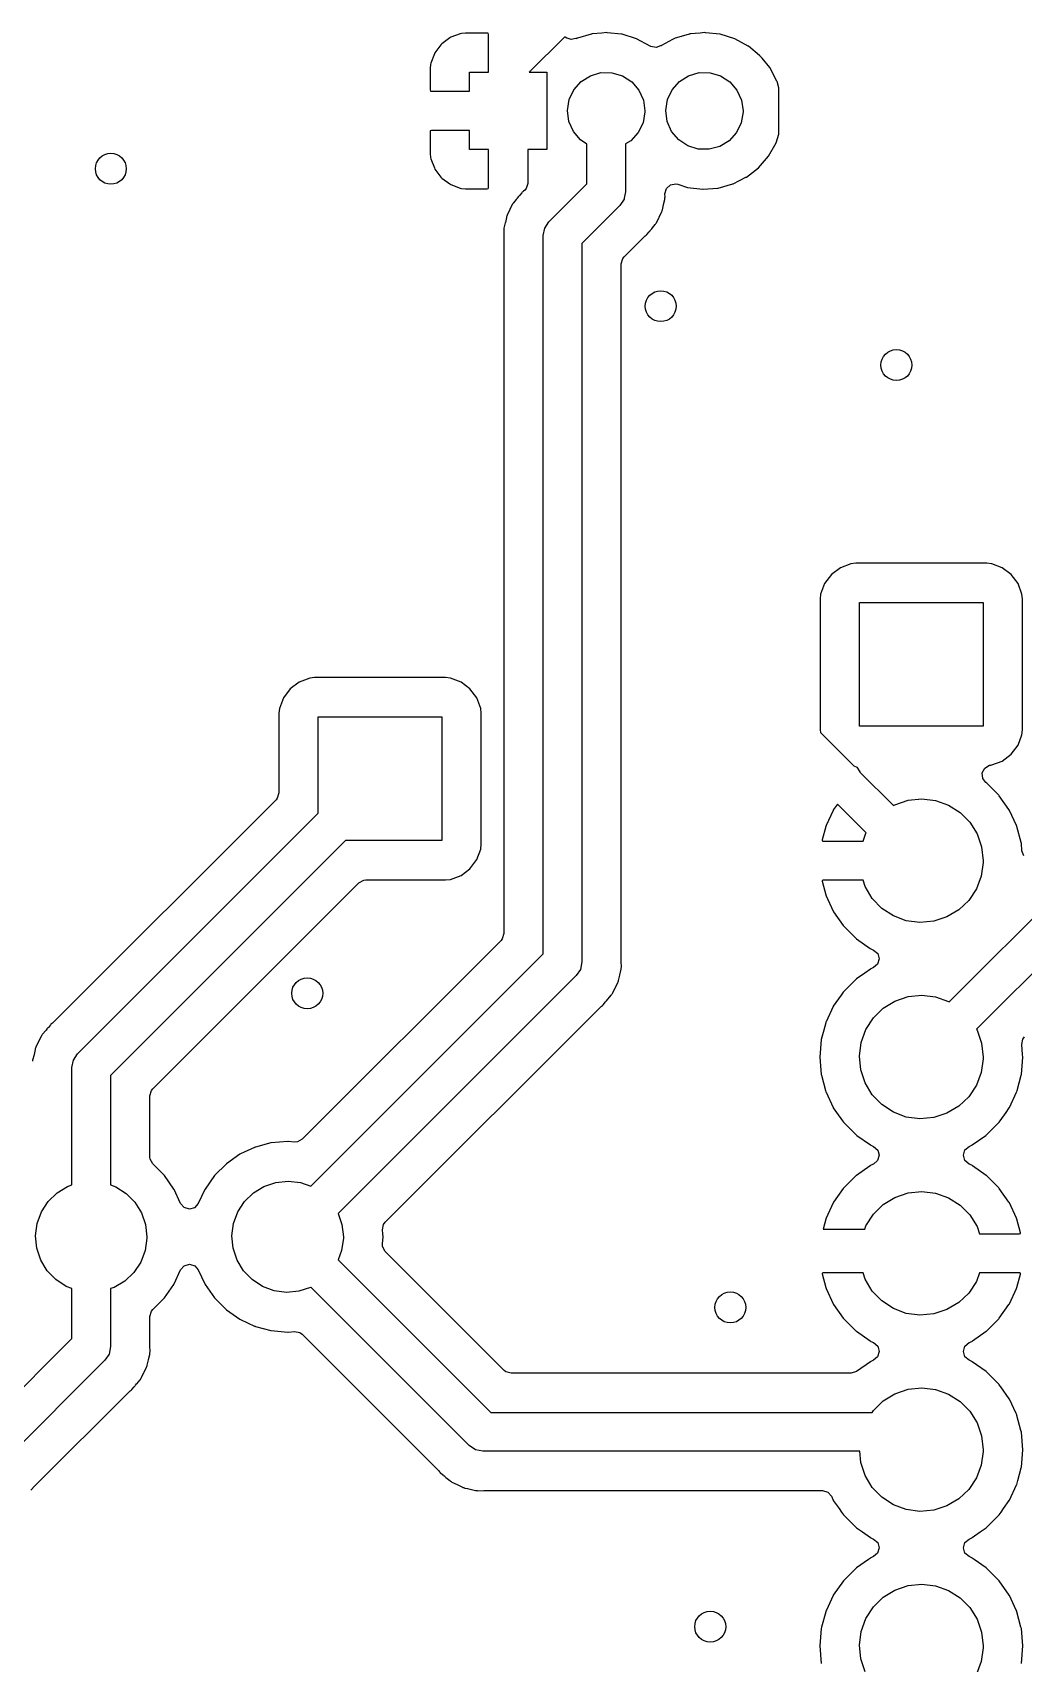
# Model space of a CAD drawing. Extents: x 10 to 287, y -200 to -10.
# Drawn here: x 146.82 to 159.63, y -96.05 to -74.95 of the extents above; entities that cross this region are included whole.
import ezdxf

# ---------------------------------------------------------------- set-up
doc = ezdxf.new("R2010")
doc.units = 0
doc.layers.add('BLACK', color=7, linetype='CONTINUOUS')

msp = doc.modelspace()

# ---------------------------------------------------------------- linework, layer by layer
at = {"layer": 'BLACK', "linetype": 'CONTINUOUS'}
for p, q in [((152.097, -75.1043), (152.02, -75.2064)), ((152.109, -75.0917), (152.097, -75.1043)), ((152.211, -75.0152), (152.109, -75.0917)), ((152.227, -75.0067), (152.211, -75.0152)), ((152.347, -74.9615), (152.227, -75.0067)), ((152.363, -74.9579), (152.347, -74.9615)), ((152.414, -74.9524), (152.363, -74.9579)), ((152.42, -74.952), (152.414, -74.9524)), ((152.697, -74.952), (152.42, -74.952)), ((152.705, -74.9537), (152.697, -74.952)), ((152.707, -74.9549), (152.705, -74.9537)), ((152.711, -74.9701), (152.707, -74.9549)), ((152.711, -75.46), (152.711, -74.9701)), ((153.696, -75.0039), (153.24, -75.46)), ((153.703, -75.0067), (153.696, -75.0039)), ((153.727, -75.0195), (153.703, -75.0067)), ((153.728, -75.0175), (153.727, -75.0195)), ((153.78, -75.0374), (153.728, -75.0175)), ((153.844, -75.0247), (153.78, -75.0374)), ((153.849, -75.0237), (153.844, -75.0256)), ((153.844, -75.0256), (153.844, -75.0247)), ((153.85, -75.0233), (153.849, -75.0236)), ((153.849, -75.0236), (153.849, -75.0237)), ((153.855, -75.0204), (153.85, -75.0233)), ((153.865, -75.0176), (153.855, -75.0204)), ((154.039, -74.9663), (153.865, -75.0176)), ((154.045, -74.9646), (154.039, -74.9663)), ((154.039, -74.9663), (154.039, -74.9663)), ((154.051, -74.964), (154.045, -74.9646)), ((154.179, -74.9524), (154.051, -74.964)), ((154.051, -74.964), (154.051, -74.964)), ((154.242, -74.9466), (154.179, -74.9524)), ((154.248, -74.9473), (154.242, -74.9466)), ((154.433, -74.9667), (154.248, -74.9473)), ((154.248, -74.9473), (154.248, -74.9473)), ((154.439, -74.9673), (154.433, -74.9667)), ((154.433, -74.9667), (154.433, -74.9667)), ((154.628, -75.0258), (154.439, -74.9673)), ((154.802, -75.1199), (154.628, -75.0258)), ((155.093, -75.0374), (154.95, -75.112)), ((155.12, -75.0233), (155.093, -75.0374)), ((155.125, -75.0204), (155.12, -75.0233)), ((155.12, -75.0233), (155.12, -75.0233)), ((155.204, -74.9972), (155.125, -75.0204)), ((155.309, -74.9663), (155.204, -74.9972)), ((155.315, -74.9646), (155.309, -74.9663)), ((155.309, -74.9663), (155.309, -74.9663)), ((155.321, -74.964), (155.315, -74.9646)), ((155.449, -74.9524), (155.321, -74.964)), ((155.321, -74.964), (155.321, -74.964)), ((155.512, -74.9466), (155.449, -74.9524)), ((155.518, -74.9473), (155.512, -74.9466)), ((155.703, -74.9667), (155.518, -74.9473)), ((155.518, -74.9473), (155.518, -74.9473)), ((155.709, -74.9673), (155.703, -74.9667)), ((155.703, -74.9667), (155.703, -74.9667)), ((155.898, -75.0258), (155.709, -74.9673)), ((156.072, -75.1199), (155.898, -75.0258)), ((152.012, -75.2219), (151.967, -75.3424)), ((152.02, -75.2064), (152.012, -75.2219)), ((154.804, -75.1217), (154.802, -75.1199)), ((154.814, -75.1273), (154.804, -75.1217)), ((154.883, -75.14), (154.814, -75.1273)), ((154.939, -75.1172), (154.883, -75.14)), ((154.94, -75.1193), (154.939, -75.1172)), ((154.945, -75.1159), (154.94, -75.1193)), ((154.95, -75.112), (154.945, -75.1159)), ((156.076, -75.1238), (156.072, -75.1199)), ((156.219, -75.242), (156.076, -75.1238)), ((156.076, -75.1238), (156.076, -75.1238)), ((156.224, -75.2459), (156.219, -75.242)), ((156.228, -75.2507), (156.224, -75.2459)), ((156.25, -75.2779), (156.228, -75.2507)), ((156.228, -75.2507), (156.228, -75.2507)), ((156.349, -75.3992), (156.25, -75.2779)), ((151.963, -75.3576), (151.957, -75.4085)), ((151.957, -75.4085), (151.957, -75.4153)), ((151.957, -75.4153), (151.957, -75.6879)), ((151.967, -75.3424), (151.963, -75.3576)), ((152.465, -75.706), (152.465, -75.46)), ((152.465, -75.46), (152.711, -75.46)), ((153.24, -75.46), (153.465, -75.46)), ((153.465, -75.46), (153.465, -76.46)), ((153.911, -75.5792), (154.031, -75.5036)), ((154.031, -75.5036), (154.167, -75.4646)), ((154.167, -75.4646), (154.309, -75.4655)), ((154.309, -75.4655), (154.445, -75.5061)), ((154.445, -75.5061), (154.564, -75.5832)), ((155.181, -75.5792), (155.301, -75.5036)), ((155.301, -75.5036), (155.437, -75.4646)), ((155.437, -75.4646), (155.579, -75.4655)), ((155.579, -75.4655), (155.715, -75.5061)), ((155.715, -75.5061), (155.834, -75.5832)), ((156.442, -75.5738), (156.349, -75.3992)), ((151.957, -75.6879), (151.961, -75.7031)), ((151.961, -75.7031), (151.963, -75.7043)), ((151.963, -75.7043), (151.971, -75.706)), ((151.971, -75.706), (152.465, -75.706)), ((153.757, -75.8138), (153.817, -75.6855)), ((153.817, -75.6855), (153.911, -75.5792)), ((154.564, -75.5832), (154.656, -75.6906)), ((154.656, -75.6906), (154.715, -75.8197)), ((155.027, -75.8138), (155.087, -75.6855)), ((155.087, -75.6855), (155.181, -75.5792)), ((155.834, -75.5832), (155.926, -75.6906)), ((155.926, -75.6906), (155.985, -75.8197)), ((156.444, -75.5797), (156.442, -75.5738)), ((156.468, -75.6602), (156.444, -75.5797)), ((156.468, -76.2603), (156.468, -75.6602)), ((153.735, -75.9539), (153.757, -75.8138)), ((153.753, -76.0945), (153.735, -75.9539)), ((154.715, -75.8197), (154.735, -75.96)), ((155.005, -75.9539), (155.027, -75.8138)), ((155.023, -76.0945), (155.005, -75.9539)), ((155.985, -75.8197), (156.005, -75.96)), ((153.811, -76.2242), (153.753, -76.0945)), ((154.711, -76.112), (154.65, -76.2396)), ((154.735, -75.9722), (154.711, -76.112)), ((154.735, -75.96), (154.735, -75.9722)), ((155.081, -76.2242), (155.023, -76.0945)), ((155.981, -76.112), (155.92, -76.2396)), ((156.005, -75.9722), (155.981, -76.112)), ((156.005, -75.96), (156.005, -75.9722)), ((151.959, -76.2199), (151.957, -76.2275)), ((151.957, -76.2275), (151.957, -76.5047)), ((151.96, -76.2185), (151.959, -76.2199)), ((151.975, -76.214), (151.96, -76.2185)), ((152.465, -76.214), (151.975, -76.214)), ((152.465, -76.46), (152.465, -76.214)), ((153.902, -76.3327), (153.811, -76.2242)), ((153.985, -76.3882), (153.902, -76.3327)), ((154.554, -76.3447), (154.485, -76.3873)), ((154.65, -76.2396), (154.554, -76.3447)), ((155.172, -76.3327), (155.081, -76.2242)), ((155.29, -76.4113), (155.172, -76.3327)), ((155.824, -76.3447), (155.704, -76.4189)), ((155.92, -76.2396), (155.824, -76.3447)), ((156.333, -76.5441), (156.431, -76.3722)), ((156.431, -76.3722), (156.468, -76.2603)), ((151.957, -76.5047), (151.957, -76.5115)), ((151.957, -76.5115), (151.963, -76.5624)), ((151.963, -76.5624), (151.967, -76.5776)), ((151.967, -76.5776), (152.012, -76.6981)), ((152.711, -76.46), (152.465, -76.46)), ((152.711, -76.9545), (152.711, -76.46)), ((153.465, -76.46), (153.219, -76.46)), ((153.219, -76.46), (153.219, -76.8969)), ((153.985, -76.9022), (153.985, -76.3882)), ((154.485, -76.3873), (154.485, -77.0057)), ((155.425, -76.4536), (155.29, -76.4113)), ((155.567, -76.4562), (155.425, -76.4536)), ((155.704, -76.4189), (155.567, -76.4562)), ((156.204, -76.6939), (156.333, -76.5441)), ((152.012, -76.6981), (152.02, -76.7136)), ((152.02, -76.7136), (152.097, -76.8157)), ((156.048, -76.8156), (156.204, -76.6939)), ((152.097, -76.8157), (152.109, -76.8283)), ((152.109, -76.8283), (152.211, -76.9048)), ((152.211, -76.9048), (152.227, -76.9133)), ((152.227, -76.9133), (152.347, -76.9585)), ((152.347, -76.9585), (152.363, -76.9621)), ((152.363, -76.9621), (152.414, -76.9676)), ((152.414, -76.9676), (152.42, -76.968)), ((152.42, -76.968), (152.693, -76.968)), ((152.693, -76.968), (152.708, -76.9635)), ((152.708, -76.9635), (152.709, -76.9621)), ((152.709, -76.9621), (152.711, -76.9545)), ((153.155, -77.0079), (153.149, -77.0122)), ((153.167, -76.9994), (153.155, -77.0079)), ((153.155, -77.0079), (153.155, -77.0079)), ((153.181, -76.987), (153.167, -76.9994)), ((153.182, -76.986), (153.181, -76.987)), ((153.199, -76.965), (153.182, -76.986)), ((153.219, -76.8969), (153.199, -76.965)), ((153.493, -77.394), (153.985, -76.9022)), ((154.485, -77.0058), (154.468, -77.089)), ((154.485, -77.0057), (154.485, -77.0058)), ((154.994, -77.0314), (155.013, -76.9628)), ((155.013, -76.9628), (155.065, -76.9148)), ((155.065, -76.9148), (155.135, -76.9028)), ((155.135, -76.9028), (155.159, -76.9081)), ((155.159, -76.9081), (155.287, -76.9497)), ((155.287, -76.9497), (155.484, -76.9732)), ((155.484, -76.9732), (155.49, -76.9727)), ((155.49, -76.9727), (155.675, -76.9585)), ((155.49, -76.9727), (155.49, -76.9727)), ((155.675, -76.9585), (155.681, -76.958)), ((155.675, -76.9585), (155.675, -76.9585)), ((155.681, -76.958), (155.871, -76.9048)), ((155.871, -76.9048), (155.877, -76.902)), ((155.877, -76.902), (156.042, -76.8184)), ((155.877, -76.902), (155.877, -76.902)), ((156.042, -76.8184), (156.048, -76.8156)), ((156.042, -76.8184), (156.042, -76.8184)), ((153.02, -77.1695), (152.989, -77.2356)), ((153.025, -77.1637), (153.02, -77.1695)), ((153.028, -77.1586), (153.025, -77.1637)), ((153.031, -77.1536), (153.028, -77.1586)), ((153.035, -77.147), (153.031, -77.1536)), ((153.07, -77.1056), (153.035, -77.147)), ((153.082, -77.0914), (153.07, -77.1056)), ((153.085, -77.088), (153.082, -77.0914)), ((153.1, -77.0686), (153.085, -77.088)), ((153.102, -77.0657), (153.1, -77.0686)), ((153.108, -77.06), (153.102, -77.0657)), ((153.115, -77.0525), (153.108, -77.06)), ((153.144, -77.0178), (153.115, -77.0525)), ((153.149, -77.0122), (153.144, -77.0178)), ((153.144, -77.0178), (153.144, -77.0178)), ((154.412, -77.1825), (153.92, -77.6743)), ((154.466, -77.1014), (154.412, -77.1825)), ((154.412, -77.1825), (154.412, -77.1825)), ((154.468, -77.089), (154.466, -77.1014)), ((154.961, -77.2395), (154.974, -77.1753)), ((154.974, -77.1753), (154.975, -77.171)), ((154.975, -77.171), (154.991, -77.1056)), ((154.991, -77.1056), (154.993, -77.1001)), ((154.993, -77.1001), (154.993, -77.089)), ((154.993, -77.089), (154.994, -77.089)), ((154.996, -77.0736), (154.994, -77.0314)), ((154.994, -77.0808), (154.996, -77.0736)), ((154.994, -77.085), (154.994, -77.0808)), ((154.994, -77.089), (154.994, -77.085)), ((152.93, -77.4055), (152.912, -77.4764)), ((152.931, -77.4012), (152.93, -77.4055)), ((152.944, -77.3369), (152.931, -77.4012)), ((152.945, -77.3297), (152.944, -77.3369)), ((152.944, -77.3369), (152.944, -77.3369)), ((152.948, -77.3231), (152.945, -77.3297)), ((152.95, -77.3173), (152.948, -77.3231)), ((152.952, -77.3117), (152.95, -77.3173)), ((152.954, -77.3046), (152.952, -77.3117)), ((152.987, -77.2395), (152.954, -77.3046)), ((152.989, -77.2356), (152.987, -77.2395)), ((153.439, -77.4751), (153.493, -77.394)), ((154.832, -77.4742), (154.87, -77.4295)), ((154.87, -77.4295), (154.874, -77.423)), ((154.874, -77.423), (154.877, -77.4179)), ((154.877, -77.4179), (154.88, -77.4128)), ((154.88, -77.4128), (154.885, -77.407)), ((154.885, -77.407), (154.916, -77.3409)), ((154.916, -77.3409), (154.918, -77.337)), ((154.918, -77.337), (154.921, -77.3295)), ((154.921, -77.3295), (154.951, -77.2719)), ((154.951, -77.2719), (154.953, -77.2648)), ((154.953, -77.2648), (154.955, -77.2592)), ((154.955, -77.2592), (154.957, -77.2534)), ((154.957, -77.2534), (154.96, -77.2468)), ((154.96, -77.2468), (154.961, -77.2395)), ((152.911, -77.4957), (152.909, -77.5029)), ((152.909, -77.5029), (152.91, -77.5102)), ((152.91, -77.5102), (152.911, -77.5803)), ((152.912, -77.4851), (152.911, -77.4875)), ((152.911, -77.4875), (152.911, -77.4875)), ((152.911, -77.4875), (152.911, -77.4915)), ((152.911, -77.4915), (152.911, -77.4957)), ((152.911, -77.5803), (152.911, -77.5837)), ((152.911, -77.5837), (152.911, -86.6036)), ((152.912, -77.4764), (152.912, -77.482)), ((152.912, -77.482), (152.912, -77.482)), ((152.912, -77.482), (152.912, -77.4851)), ((153.42, -77.5708), (153.439, -77.4751)), ((153.42, -86.8664), (153.42, -77.5708)), ((154.465, -77.848), (154.724, -77.5895)), ((154.724, -77.5895), (154.738, -77.5771)), ((154.738, -77.5771), (154.75, -77.5686)), ((154.75, -77.5686), (154.756, -77.5643)), ((154.75, -77.5686), (154.75, -77.5686)), ((154.756, -77.5643), (154.761, -77.5587)), ((154.761, -77.5587), (154.79, -77.524)), ((154.761, -77.5587), (154.761, -77.5587)), ((154.79, -77.524), (154.797, -77.5165)), ((154.797, -77.5165), (154.803, -77.5108)), ((154.803, -77.5108), (154.805, -77.5079)), ((154.805, -77.5079), (154.82, -77.4885)), ((154.805, -77.5079), (154.805, -77.5079)), ((154.82, -77.4885), (154.823, -77.4851)), ((154.823, -77.4851), (154.832, -77.4742)), ((153.92, -77.6743), (153.92, -86.97)), ((154.449, -77.869), (154.465, -77.848)), ((154.428, -77.9371), (154.449, -77.869)), ((154.428, -86.9571), (154.428, -77.9371)), ((157.4, -81.8183), (157.263, -81.8694)), ((157.462, -81.8115), (157.4, -81.8183)), ((159.158, -81.8115), (157.462, -81.8115)), ((159.22, -81.8183), (159.158, -81.8115)), ((159.357, -81.8694), (159.22, -81.8183)), ((157.147, -81.9567), (157.059, -82.0733)), ((157.263, -81.8694), (157.147, -81.9567)), ((159.473, -81.9567), (159.357, -81.8694)), ((159.561, -82.0733), (159.473, -81.9567)), ((157.008, -82.2097), (157.001, -82.2719)), ((157.001, -82.2719), (157.001, -83.9681)), ((157.059, -82.0733), (157.008, -82.2097)), ((159.612, -82.2097), (159.561, -82.0733)), ((159.618, -82.2719), (159.612, -82.2097)), ((159.618, -83.9681), (159.618, -82.2719)), ((157.51, -83.92), (157.51, -82.32)), ((157.51, -82.32), (159.11, -82.32)), ((159.11, -82.32), (159.11, -83.92)), ((150.4, -83.2983), (150.263, -83.3494)), ((150.462, -83.2915), (150.4, -83.2983)), ((152.158, -83.2915), (150.462, -83.2915)), ((152.22, -83.2983), (152.158, -83.2915)), ((152.357, -83.3494), (152.22, -83.2983)), ((150.147, -83.4367), (150.059, -83.5533)), ((150.263, -83.3494), (150.147, -83.4367)), ((152.473, -83.4367), (152.357, -83.3494)), ((152.561, -83.5533), (152.473, -83.4367)), ((150.008, -83.6897), (150.001, -83.7519)), ((150.001, -83.7519), (150.001, -84.7836)), ((150.059, -83.5533), (150.008, -83.6897)), ((152.612, -83.6897), (152.561, -83.5533)), ((152.618, -83.7519), (152.612, -83.6897)), ((152.618, -85.4481), (152.618, -83.7519)), ((150.51, -85.0464), (150.51, -83.8)), ((150.51, -83.8), (152.11, -83.8)), ((152.11, -83.8), (152.11, -85.4)), ((157.001, -83.9681), (157.005, -84.0016)), ((159.11, -83.92), (157.51, -83.92)), ((159.612, -84.0303), (159.618, -83.9681)), ((157.005, -84.0016), (157.437, -84.4339)), ((159.473, -84.2833), (159.561, -84.1667)), ((159.561, -84.1667), (159.612, -84.0303)), ((158.67, -87.4867), (161.802, -84.3544)), ((159.22, -84.4217), (159.357, -84.3706)), ((159.357, -84.3706), (159.473, -84.2833)), ((157.437, -84.4339), (157.477, -84.4502)), ((157.477, -84.4502), (157.517, -84.5086)), ((157.517, -84.5086), (157.517, -84.5138)), ((157.517, -84.5138), (157.951, -84.9474)), ((159.098, -84.5254), (159.13, -84.462)), ((159.106, -84.596), (159.098, -84.5254)), ((159.146, -84.6465), (159.106, -84.596)), ((159.13, -84.462), (159.192, -84.4261)), ((159.192, -84.4261), (159.209, -84.423)), ((159.209, -84.423), (159.22, -84.4217)), ((150.001, -84.7836), (149.981, -84.8517)), ((162.229, -84.6348), (159.023, -87.8406)), ((159.145, -84.6475), (159.146, -84.6465)), ((159.158, -84.6581), (159.145, -84.6475)), ((159.312, -84.8121), (159.158, -84.6581)), ((159.319, -84.8205), (159.312, -84.8121)), ((149.965, -84.8727), (147.086, -87.7512)), ((149.981, -84.8517), (149.965, -84.8727)), ((157.171, -85.0085), (157.079, -85.2059)), ((157.176, -84.999), (157.171, -85.0085)), ((157.225, -84.9288), (157.176, -84.999)), ((157.596, -85.2998), (157.225, -84.9288)), ((157.951, -84.9474), (157.969, -84.9361)), ((157.969, -84.9361), (158.138, -84.8787)), ((158.138, -84.8787), (158.316, -84.86)), ((158.316, -84.86), (158.493, -84.8811)), ((158.493, -84.8811), (158.661, -84.941)), ((158.661, -84.941), (158.811, -85.0365)), ((159.444, -84.999), (159.319, -84.8205)), ((159.449, -85.0085), (159.444, -84.999)), ((159.541, -85.2059), (159.449, -85.0085)), ((147.398, -88.1582), (150.51, -85.0464)), ((157.075, -85.2162), (157.029, -85.3885)), ((157.079, -85.2059), (157.075, -85.2162)), ((158.811, -85.0365), (158.937, -85.1631)), ((158.937, -85.1631), (159.031, -85.3143)), ((159.545, -85.2162), (159.541, -85.2059)), ((159.602, -85.4267), (159.545, -85.2162)), ((150.864, -85.4), (147.825, -88.4386)), ((152.11, -85.4), (150.864, -85.4)), ((152.612, -85.5103), (152.618, -85.4481)), ((157.029, -85.3885), (157.029, -85.4026)), ((157.029, -85.4026), (157.037, -85.406)), ((157.037, -85.406), (157.556, -85.406)), ((157.556, -85.406), (157.593, -85.3043)), ((157.593, -85.3043), (157.596, -85.2998)), ((159.031, -85.3143), (159.09, -85.4828)), ((159.604, -85.4375), (159.602, -85.4267)), ((159.612, -85.5327), (159.604, -85.4375)), ((152.473, -85.7633), (152.561, -85.6467)), ((152.561, -85.6467), (152.612, -85.5103)), ((159.09, -85.4828), (159.11, -85.66)), ((159.637, -85.5973), (159.612, -85.5327)), ((152.22, -85.9017), (152.357, -85.8506)), ((152.357, -85.8506), (152.473, -85.7633)), ((159.085, -85.859), (159.022, -86.0257)), ((159.11, -85.6823), (159.085, -85.859)), ((159.11, -85.66), (159.11, -85.6823)), ((148.37, -88.6123), (151.037, -85.9454)), ((151.037, -85.9454), (151.1, -85.9114)), ((151.1, -85.9114), (151.126, -85.9085)), ((151.126, -85.9085), (152.158, -85.9085)), ((152.158, -85.9085), (152.22, -85.9017)), ((157.029, -85.918), (157.027, -85.9265)), ((157.027, -85.9265), (157.075, -86.1038)), ((157.042, -85.914), (157.029, -85.918)), ((157.557, -85.914), (157.042, -85.914)), ((157.584, -85.9956), (157.557, -85.914)), ((157.676, -86.1481), (157.584, -85.9956)), ((159.022, -86.0257), (158.923, -86.1742)), ((157.075, -86.1038), (157.079, -86.1141)), ((157.079, -86.1141), (157.171, -86.3115)), ((157.8, -86.2764), (157.676, -86.1481)), ((157.949, -86.3741), (157.8, -86.2764)), ((158.923, -86.1742), (158.794, -86.2972)), ((157.171, -86.3115), (157.176, -86.321)), ((157.176, -86.321), (157.301, -86.4995)), ((157.301, -86.4995), (157.308, -86.5079)), ((158.116, -86.4362), (157.949, -86.3741)), ((158.293, -86.4598), (158.116, -86.4362)), ((158.471, -86.4437), (158.293, -86.4598)), ((158.64, -86.3885), (158.471, -86.4437)), ((158.794, -86.2972), (158.64, -86.3885)), ((152.875, -86.6927), (150.304, -89.2632)), ((152.891, -86.6718), (152.875, -86.6927)), ((152.911, -86.6036), (152.891, -86.6718)), ((157.308, -86.5079), (157.462, -86.6619)), ((157.462, -86.6619), (157.471, -86.669)), ((157.471, -86.669), (157.649, -86.7939)), ((150.414, -89.8721), (153.42, -86.8664)), ((157.649, -86.7939), (157.658, -86.7994)), ((157.658, -86.7994), (157.693, -86.8155)), ((157.693, -86.8155), (157.746, -86.8624)), ((157.746, -86.8624), (157.766, -86.9307)), ((153.901, -87.0657), (153.847, -87.1468)), ((153.92, -86.97), (153.901, -87.0657)), ((154.409, -87.1396), (154.41, -87.1353)), ((154.41, -87.1353), (154.419, -87.1024)), ((154.419, -87.1024), (154.428, -87.0644)), ((154.429, -86.9605), (154.428, -86.9571)), ((154.428, -87.0644), (154.428, -87.0532)), ((154.428, -87.0532), (154.429, -87.0532)), ((154.431, -87.0379), (154.429, -86.9605)), ((154.429, -87.0451), (154.431, -87.0379)), ((154.429, -87.0492), (154.429, -87.0451)), ((154.429, -87.0532), (154.429, -87.0492)), ((157.578, -87.1149), (157.47, -87.1906)), ((157.653, -87.0625), (157.578, -87.1149)), ((157.658, -87.0602), (157.653, -87.0625)), ((157.693, -87.0439), (157.658, -87.0602)), ((157.658, -87.0602), (157.658, -87.0602)), ((157.745, -86.9987), (157.693, -87.0439)), ((157.766, -86.9307), (157.745, -86.9987)), ((153.847, -87.1468), (150.768, -90.2253)), ((154.32, -87.3713), (154.351, -87.3051)), ((154.351, -87.3051), (154.353, -87.3012)), ((154.353, -87.3012), (154.386, -87.2362)), ((154.386, -87.2362), (154.388, -87.2291)), ((154.388, -87.2291), (154.39, -87.2234)), ((154.39, -87.2234), (154.392, -87.2177)), ((154.392, -87.2177), (154.395, -87.2111)), ((154.395, -87.2111), (154.409, -87.1396)), ((157.466, -87.1938), (157.304, -87.3557)), ((157.47, -87.1906), (157.466, -87.1938)), ((157.47, -87.1906), (157.47, -87.1906)), ((151.377, -90.3359), (154.159, -87.5538)), ((154.159, -87.5538), (154.173, -87.5414)), ((154.173, -87.5414), (154.185, -87.5329)), ((154.185, -87.5328), (154.191, -87.5285)), ((154.185, -87.5329), (154.185, -87.5328)), ((154.191, -87.5285), (154.196, -87.5229)), ((154.196, -87.5229), (154.225, -87.4882)), ((154.196, -87.5229), (154.196, -87.5229)), ((154.225, -87.4882), (154.232, -87.4807)), ((154.232, -87.4807), (154.238, -87.475)), ((154.238, -87.475), (154.255, -87.4527)), ((154.255, -87.4527), (154.258, -87.4493)), ((154.258, -87.4493), (154.301, -87.3993)), ((154.301, -87.3993), (154.305, -87.3937)), ((154.301, -87.3993), (154.301, -87.3993)), ((154.305, -87.3937), (154.309, -87.3872)), ((154.309, -87.3872), (154.312, -87.3821)), ((154.312, -87.3821), (154.315, -87.377)), ((154.315, -87.377), (154.32, -87.3713)), ((157.17, -87.5482), (157.078, -87.7458)), ((157.172, -87.5433), (157.17, -87.5482)), ((157.17, -87.5482), (157.17, -87.5482)), ((157.273, -87.3993), (157.172, -87.5433)), ((157.301, -87.3602), (157.273, -87.3993)), ((157.304, -87.3557), (157.301, -87.3602)), ((157.301, -87.3602), (157.301, -87.3602)), ((157.817, -87.5696), (157.969, -87.4761)), ((157.969, -87.4761), (158.138, -87.4187)), ((158.138, -87.4187), (158.316, -87.4)), ((158.316, -87.4), (158.493, -87.4211)), ((158.493, -87.4211), (158.661, -87.481)), ((158.661, -87.481), (158.67, -87.4867)), ((147.072, -87.7636), (147.06, -87.7721)), ((147.086, -87.7512), (147.072, -87.7636)), ((157.074, -87.7561), (157.048, -87.854)), ((157.076, -87.7508), (157.074, -87.7561)), ((157.074, -87.7561), (157.074, -87.7561)), ((157.078, -87.7458), (157.076, -87.7508)), ((157.593, -87.8443), (157.69, -87.6944)), ((157.69, -87.6944), (157.817, -87.5696)), ((146.925, -87.9337), (146.894, -87.9999)), ((146.93, -87.928), (146.925, -87.9337)), ((146.933, -87.9228), (146.93, -87.928)), ((146.936, -87.9178), (146.933, -87.9228)), ((146.94, -87.9113), (146.936, -87.9178)), ((146.944, -87.9057), (146.94, -87.9113)), ((146.987, -87.8557), (146.944, -87.9057)), ((146.99, -87.8523), (146.987, -87.8557)), ((147.005, -87.8329), (146.99, -87.8523)), ((147.007, -87.83), (147.005, -87.8329)), ((147.013, -87.8243), (147.007, -87.83)), ((147.02, -87.8168), (147.013, -87.8243)), ((147.049, -87.7821), (147.02, -87.8168)), ((147.054, -87.7765), (147.049, -87.7821)), ((147.049, -87.7821), (147.049, -87.7821)), ((147.06, -87.7722), (147.054, -87.7765)), ((147.06, -87.7721), (147.06, -87.7722)), ((157.016, -87.9719), (156.997, -88.2)), ((157.048, -87.854), (157.016, -87.9719)), ((157.532, -88.0119), (157.593, -87.8443)), ((159.023, -87.8406), (159.031, -87.8543)), ((159.031, -87.8543), (159.09, -88.0228)), ((159.609, -88.0371), (159.623, -87.9675)), ((159.623, -87.9675), (159.646, -87.937)), ((146.835, -88.1697), (146.817, -88.2406)), ((146.836, -88.1654), (146.835, -88.1697)), ((146.849, -88.1011), (146.836, -88.1654)), ((146.85, -88.0939), (146.849, -88.1011)), ((146.849, -88.1011), (146.849, -88.1011)), ((146.853, -88.0873), (146.85, -88.0939)), ((146.855, -88.0816), (146.853, -88.0873)), ((146.857, -88.0759), (146.855, -88.0816)), ((146.859, -88.0688), (146.857, -88.0759)), ((146.892, -88.0038), (146.859, -88.0688)), ((146.894, -87.9999), (146.892, -88.0038)), ((147.344, -88.2393), (147.398, -88.1582)), ((157.51, -88.1888), (157.532, -88.0119)), ((157.527, -88.3663), (157.51, -88.1888)), ((159.09, -88.0228), (159.11, -88.2)), ((159.62, -88.1654), (159.609, -88.0371)), ((159.623, -88.2), (159.62, -88.1654)), ((146.817, -88.2406), (146.816, -88.2518)), ((147.325, -88.335), (147.344, -88.2393)), ((147.325, -89.8543), (147.325, -88.335)), ((156.997, -88.2), (157.016, -88.4281)), ((157.584, -88.5356), (157.527, -88.3663)), ((159.085, -88.399), (159.022, -88.5657)), ((159.11, -88.2223), (159.085, -88.399)), ((159.11, -88.2), (159.11, -88.2223)), ((159.604, -88.4281), (159.623, -88.2)), ((147.825, -88.4386), (147.825, -89.8545)), ((148.354, -88.6332), (148.37, -88.6123)), ((157.016, -88.4281), (157.018, -88.4334)), ((157.018, -88.4334), (157.018, -88.4334)), ((157.018, -88.4334), (157.071, -88.6332)), ((157.676, -88.6881), (157.584, -88.5356)), ((159.022, -88.5657), (158.923, -88.7142)), ((159.549, -88.6332), (159.602, -88.4334)), ((159.602, -88.4334), (159.604, -88.4281)), ((159.602, -88.4334), (159.602, -88.4334)), ((148.333, -88.7014), (148.354, -88.6332)), ((148.333, -89.4939), (148.333, -88.7014)), ((157.071, -88.6332), (157.076, -88.6492)), ((157.076, -88.6492), (157.078, -88.6542)), ((157.078, -88.6542), (157.078, -88.6542)), ((157.078, -88.6542), (157.17, -88.8518)), ((157.8, -88.8164), (157.676, -88.6881)), ((157.949, -88.9141), (157.8, -88.8164)), ((158.923, -88.7142), (158.794, -88.8372)), ((159.45, -88.8518), (159.542, -88.6542)), ((159.542, -88.6542), (159.544, -88.6492)), ((159.542, -88.6542), (159.542, -88.6542)), ((159.544, -88.6492), (159.549, -88.6332)), ((157.17, -88.8518), (157.17, -88.8518)), ((157.17, -88.8518), (157.172, -88.8567)), ((157.172, -88.8567), (157.214, -88.9167)), ((157.214, -88.9167), (157.29, -89.0252)), ((157.29, -89.0252), (157.304, -89.0443)), ((158.116, -88.9762), (157.949, -88.9141)), ((158.293, -88.9998), (158.116, -88.9762)), ((158.471, -88.9837), (158.293, -88.9998)), ((158.64, -88.9285), (158.471, -88.9837)), ((158.794, -88.8372), (158.64, -88.9285)), ((159.316, -89.0443), (159.33, -89.0252)), ((159.33, -89.0252), (159.406, -88.9167)), ((159.406, -88.9167), (159.448, -88.8567)), ((159.448, -88.8567), (159.45, -88.8518)), ((159.45, -88.8518), (159.45, -88.8518)), ((157.304, -89.0443), (157.466, -89.2062)), ((157.466, -89.2062), (157.47, -89.2094)), ((157.47, -89.2094), (157.47, -89.2094)), ((157.47, -89.2094), (157.477, -89.2141)), ((157.477, -89.2141), (157.653, -89.3375)), ((158.967, -89.3375), (159.143, -89.2141)), ((159.143, -89.2141), (159.15, -89.2094)), ((159.15, -89.2094), (159.154, -89.2062)), ((159.15, -89.2094), (159.15, -89.2094)), ((159.154, -89.2062), (159.316, -89.0443)), ((149.498, -89.457), (149.322, -89.5803)), ((149.503, -89.4547), (149.498, -89.457)), ((149.688, -89.3685), (149.503, -89.4547)), ((149.503, -89.4547), (149.503, -89.4547)), ((149.693, -89.3662), (149.688, -89.3685)), ((149.688, -89.3685), (149.688, -89.3685)), ((149.699, -89.3648), (149.693, -89.3662)), ((149.896, -89.312), (149.699, -89.3648)), ((149.699, -89.3648), (149.699, -89.3648)), ((149.901, -89.3105), (149.896, -89.312)), ((149.896, -89.312), (149.896, -89.312)), ((150.115, -89.2918), (149.901, -89.3105)), ((150.12, -89.2923), (150.115, -89.2918)), ((150.204, -89.2996), (150.12, -89.2923)), ((150.242, -89.2972), (150.204, -89.2996)), ((150.304, -89.2632), (150.242, -89.2972)), ((157.653, -89.3375), (157.658, -89.3398)), ((157.658, -89.3398), (157.658, -89.3398)), ((157.658, -89.3398), (157.693, -89.3561)), ((157.693, -89.3561), (157.746, -89.403)), ((157.746, -89.403), (157.766, -89.4713)), ((158.854, -89.4693), (158.875, -89.4013)), ((158.875, -89.4013), (158.927, -89.3561)), ((158.927, -89.3561), (158.962, -89.3398)), ((158.962, -89.3398), (158.967, -89.3375)), ((158.962, -89.3398), (158.962, -89.3398)), ((148.336, -89.5207), (148.333, -89.4939)), ((148.37, -89.583), (148.336, -89.5207)), ((148.52, -89.7323), (148.37, -89.583)), ((149.322, -89.5803), (149.17, -89.7323)), ((157.649, -89.6061), (157.471, -89.731)), ((157.658, -89.6006), (157.649, -89.6061)), ((157.693, -89.5845), (157.658, -89.6006)), ((157.745, -89.5392), (157.693, -89.5845)), ((157.766, -89.4713), (157.745, -89.5392)), ((158.874, -89.5376), (158.854, -89.4693)), ((158.927, -89.5845), (158.874, -89.5376)), ((158.962, -89.6006), (158.927, -89.5845)), ((158.971, -89.6061), (158.962, -89.6006)), ((159.149, -89.731), (158.971, -89.6061)), ((147.132, -89.9576), (147.268, -89.8735)), ((147.268, -89.8735), (147.325, -89.8543)), ((147.825, -89.8545), (147.891, -89.8779)), ((147.891, -89.8779), (148.026, -89.9639)), ((148.643, -89.9084), (148.52, -89.7323)), ((149.17, -89.7323), (149.047, -89.9084)), ((149.672, -89.9576), (149.808, -89.8735)), ((149.808, -89.8735), (149.96, -89.8218)), ((149.96, -89.8218), (150.12, -89.805)), ((150.12, -89.805), (150.279, -89.824)), ((150.279, -89.824), (150.414, -89.8721)), ((157.462, -89.7381), (157.308, -89.8921)), ((157.471, -89.731), (157.462, -89.7381)), ((159.158, -89.7381), (159.149, -89.731)), ((159.312, -89.8921), (159.158, -89.7381)), ((146.93, -90.2049), (147.017, -90.0699)), ((147.017, -90.0699), (147.132, -89.9576)), ((148.026, -89.9639), (148.139, -90.0778)), ((148.139, -90.0778), (148.224, -90.2139)), ((148.645, -89.9134), (148.643, -89.9084)), ((148.731, -90.0968), (148.645, -89.9134)), ((148.645, -89.9134), (148.645, -89.9134)), ((149.045, -89.9134), (148.959, -90.0968)), ((149.047, -89.9084), (149.045, -89.9134)), ((149.045, -89.9134), (149.045, -89.9134)), ((149.47, -90.2049), (149.557, -90.0699)), ((149.557, -90.0699), (149.672, -89.9576)), ((157.171, -90.0885), (157.079, -90.2859)), ((157.176, -90.079), (157.171, -90.0885)), ((157.301, -89.9005), (157.176, -90.079)), ((157.308, -89.8921), (157.301, -89.9005)), ((157.817, -90.1096), (157.969, -90.0161)), ((157.969, -90.0161), (158.138, -89.9587)), ((158.138, -89.9587), (158.316, -89.94)), ((158.316, -89.94), (158.493, -89.9611)), ((158.493, -89.9611), (158.661, -90.021)), ((158.661, -90.021), (158.811, -90.1165)), ((159.319, -89.9005), (159.312, -89.8921)), ((159.444, -90.079), (159.319, -89.9005)), ((159.449, -90.0885), (159.444, -90.079)), ((159.541, -90.2859), (159.449, -90.0885)), ((146.875, -90.3557), (146.93, -90.2049)), ((148.224, -90.2139), (148.277, -90.3655)), ((148.776, -90.149), (148.731, -90.0968)), ((148.844, -90.1695), (148.776, -90.149)), ((148.912, -90.15), (148.844, -90.1695)), ((148.959, -90.0968), (148.912, -90.15)), ((149.415, -90.3557), (149.47, -90.2049)), ((150.768, -90.2253), (150.817, -90.3655)), ((157.075, -90.2962), (157.039, -90.428)), ((157.079, -90.2859), (157.075, -90.2962)), ((157.593, -90.3843), (157.69, -90.2344)), ((157.69, -90.2344), (157.817, -90.1096)), ((158.811, -90.1165), (158.937, -90.2431)), ((158.937, -90.2431), (159.031, -90.3943)), ((159.545, -90.2962), (159.541, -90.2859)), ((159.593, -90.4735), (159.545, -90.2962)), ((146.855, -90.5149), (146.875, -90.3557)), ((148.277, -90.3655), (148.295, -90.525)), ((149.395, -90.5149), (149.415, -90.3557)), ((150.817, -90.3655), (150.835, -90.525)), ((151.34, -90.4359), (151.354, -90.3663)), ((151.345, -90.486), (151.34, -90.4359)), ((151.348, -90.525), (151.345, -90.486)), ((151.354, -90.3663), (151.377, -90.3359)), ((157.039, -90.428), (157.578, -90.428)), ((157.578, -90.428), (157.593, -90.3843)), ((159.031, -90.3943), (159.063, -90.486)), ((159.063, -90.486), (159.578, -90.486)), ((159.578, -90.486), (159.591, -90.482)), ((159.591, -90.482), (159.593, -90.4735)), ((146.871, -90.6747), (146.855, -90.5149)), ((146.921, -90.827), (146.871, -90.6747)), ((148.272, -90.7041), (148.215, -90.8541)), ((148.295, -90.5451), (148.272, -90.7041)), ((148.295, -90.525), (148.295, -90.5451)), ((149.411, -90.6747), (149.395, -90.5149)), ((149.461, -90.827), (149.411, -90.6747)), ((150.812, -90.7041), (150.767, -90.8235)), ((150.835, -90.5451), (150.812, -90.7041)), ((150.835, -90.525), (150.835, -90.5451)), ((151.34, -90.6141), (151.348, -90.5305)), ((151.343, -90.6518), (151.34, -90.6141)), ((151.377, -90.7141), (151.343, -90.6518)), ((151.348, -90.5305), (151.348, -90.525)), ((152.917, -92.2546), (151.377, -90.7141)), ((147.005, -90.9643), (146.921, -90.827)), ((148.215, -90.8541), (148.127, -90.9878)), ((148.731, -90.9532), (148.778, -90.9)), ((148.778, -90.9), (148.846, -90.8805)), ((148.846, -90.8805), (148.914, -90.901)), ((148.914, -90.901), (148.959, -90.9532)), ((149.545, -90.9643), (149.461, -90.827)), ((150.767, -90.8235), (152.744, -92.8)), ((147.116, -91.0798), (147.005, -90.9643)), ((147.25, -91.1677), (147.116, -91.0798)), ((148.01, -91.0985), (147.872, -91.1807)), ((148.127, -90.9878), (148.01, -91.0985)), ((148.52, -91.3177), (148.643, -91.1416)), ((148.643, -91.1416), (148.646, -91.1362)), ((148.646, -91.1362), (148.731, -90.9532)), ((148.959, -90.9532), (149.044, -91.1362)), ((149.044, -91.1362), (149.047, -91.1416)), ((149.047, -91.1416), (149.17, -91.3177)), ((149.656, -91.0798), (149.545, -90.9643)), ((149.79, -91.1677), (149.656, -91.0798)), ((157.029, -90.998), (157.027, -91.0065)), ((157.027, -91.0065), (157.075, -91.1838)), ((157.042, -90.994), (157.029, -90.998)), ((157.557, -90.994), (157.042, -90.994)), ((157.584, -91.0756), (157.557, -90.994)), ((157.676, -91.2281), (157.584, -91.0756)), ((159.022, -91.1057), (158.923, -91.2542)), ((159.064, -90.994), (159.022, -91.1057)), ((159.583, -90.994), (159.064, -90.994)), ((159.545, -91.1838), (159.591, -91.0115)), ((159.591, -90.9974), (159.583, -90.994)), ((159.591, -91.0115), (159.591, -90.9974)), ((147.325, -91.1954), (147.25, -91.1677)), ((147.325, -91.8434), (147.325, -91.1954)), ((147.872, -91.1807), (147.825, -91.1961)), ((147.825, -91.1961), (147.825, -91.947)), ((148.37, -91.467), (148.52, -91.3177)), ((149.17, -91.3177), (149.322, -91.4697)), ((149.941, -91.2236), (149.79, -91.1677)), ((150.1, -91.2448), (149.941, -91.2236)), ((150.26, -91.2303), (150.1, -91.2448)), ((150.412, -91.1807), (150.26, -91.2303)), ((150.415, -91.1789), (150.412, -91.1807)), ((152.463, -93.2268), (150.415, -91.1789)), ((157.075, -91.1838), (157.079, -91.1941)), ((157.079, -91.1941), (157.171, -91.3915)), ((157.8, -91.3564), (157.676, -91.2281)), ((158.923, -91.2542), (158.794, -91.3772)), ((159.449, -91.3915), (159.541, -91.1941)), ((159.541, -91.1941), (159.545, -91.1838)), ((148.333, -91.5561), (148.354, -91.4879)), ((148.333, -91.9341), (148.333, -91.5561)), ((148.354, -91.4879), (148.37, -91.467)), ((149.322, -91.4697), (149.498, -91.593)), ((157.171, -91.3915), (157.176, -91.401)), ((157.176, -91.401), (157.301, -91.5795)), ((157.949, -91.4541), (157.8, -91.3564)), ((158.116, -91.5162), (157.949, -91.4541)), ((158.293, -91.5398), (158.116, -91.5162)), ((158.471, -91.5237), (158.293, -91.5398)), ((158.64, -91.4685), (158.471, -91.5237)), ((158.794, -91.3772), (158.64, -91.4685)), ((159.319, -91.5795), (159.444, -91.401)), ((159.444, -91.401), (159.449, -91.3915)), ((149.498, -91.593), (149.503, -91.5953)), ((149.503, -91.5953), (149.503, -91.5953)), ((149.503, -91.5953), (149.688, -91.6815)), ((149.688, -91.6815), (149.693, -91.6838)), ((149.693, -91.6838), (149.699, -91.6852)), ((149.699, -91.6852), (149.699, -91.6852)), ((149.699, -91.6852), (149.896, -91.738)), ((149.896, -91.738), (149.896, -91.738)), ((149.896, -91.738), (149.901, -91.7395)), ((149.901, -91.7395), (150.115, -91.7582)), ((150.115, -91.7582), (150.12, -91.7577)), ((150.12, -91.7577), (150.204, -91.7504)), ((150.204, -91.7504), (150.274, -91.7644)), ((150.274, -91.7644), (150.304, -91.7868)), ((157.301, -91.5795), (157.308, -91.5879)), ((157.308, -91.5879), (157.462, -91.7419)), ((157.462, -91.7419), (157.471, -91.749)), ((157.471, -91.749), (157.649, -91.8739)), ((158.971, -91.8739), (159.149, -91.749)), ((159.149, -91.749), (159.158, -91.7419)), ((159.158, -91.7419), (159.312, -91.5879)), ((159.312, -91.5879), (159.319, -91.5795)), ((146.2, -92.968), (147.325, -91.8434)), ((147.825, -91.947), (147.806, -92.0427)), ((148.334, -91.9375), (148.333, -91.9341)), ((148.336, -92.0149), (148.334, -91.9375)), ((150.304, -91.7868), (152.056, -93.5389)), ((157.649, -91.8739), (157.658, -91.8794)), ((157.658, -91.8794), (157.693, -91.8955)), ((157.693, -91.8955), (157.746, -91.9424)), ((157.746, -91.9424), (157.766, -92.0107)), ((158.854, -92.0087), (158.875, -91.9408)), ((158.875, -91.9408), (158.927, -91.8955)), ((158.927, -91.8955), (158.962, -91.8794)), ((158.962, -91.8794), (158.971, -91.8739)), ((147.752, -92.1238), (146.481, -93.3948)), ((147.806, -92.0427), (147.752, -92.1238)), ((147.752, -92.1238), (147.752, -92.1238)), ((148.295, -92.2004), (148.297, -92.1947)), ((148.297, -92.1947), (148.3, -92.188)), ((148.3, -92.188), (148.314, -92.1166)), ((148.314, -92.1166), (148.315, -92.1123)), ((148.315, -92.1123), (148.331, -92.0468)), ((148.331, -92.0468), (148.333, -92.0414)), ((148.333, -92.0414), (148.333, -92.0302)), ((148.333, -92.0302), (148.334, -92.0302)), ((148.334, -92.0221), (148.336, -92.0149)), ((148.334, -92.0262), (148.334, -92.0221)), ((148.334, -92.0302), (148.334, -92.0262)), ((157.653, -92.1425), (157.473, -92.2687)), ((157.658, -92.1402), (157.653, -92.1425)), ((157.693, -92.1239), (157.658, -92.1402)), ((157.658, -92.1402), (157.658, -92.1402)), ((157.745, -92.0787), (157.693, -92.1239)), ((157.766, -92.0107), (157.745, -92.0787)), ((158.874, -92.077), (158.854, -92.0087)), ((158.927, -92.1239), (158.874, -92.077)), ((158.962, -92.1402), (158.927, -92.1239)), ((158.967, -92.1425), (158.962, -92.1402)), ((158.962, -92.1402), (158.962, -92.1402)), ((159.022, -92.1809), (158.967, -92.1425)), ((159.15, -92.2706), (159.022, -92.1809)), ((148.163, -92.4263), (148.206, -92.3763)), ((148.206, -92.3763), (148.21, -92.3707)), ((148.206, -92.3763), (148.206, -92.3763)), ((148.21, -92.3707), (148.214, -92.3642)), ((148.214, -92.3642), (148.217, -92.3591)), ((148.217, -92.3591), (148.22, -92.354)), ((148.22, -92.354), (148.225, -92.3483)), ((148.225, -92.3483), (148.256, -92.2821)), ((148.256, -92.2821), (148.258, -92.2782)), ((148.258, -92.2777), (148.291, -92.2132)), ((148.258, -92.2782), (148.258, -92.2777)), ((148.291, -92.2132), (148.293, -92.2061)), ((148.293, -92.2061), (148.295, -92.2004)), ((152.938, -92.2715), (152.917, -92.2546)), ((153.006, -92.2915), (152.938, -92.2715)), ((157.401, -92.2915), (153.006, -92.2915)), ((157.473, -92.2687), (157.401, -92.2915)), ((159.154, -92.2738), (159.15, -92.2706)), ((159.15, -92.2706), (159.15, -92.2706)), ((159.316, -92.4357), (159.154, -92.2738)), ((146.85, -93.7452), (148.064, -92.5308)), ((148.064, -92.5308), (148.078, -92.5184)), ((148.078, -92.5184), (148.09, -92.5099)), ((148.09, -92.5098), (148.096, -92.5055)), ((148.09, -92.5099), (148.09, -92.5098)), ((148.096, -92.5055), (148.101, -92.4999)), ((148.101, -92.4999), (148.13, -92.4652)), ((148.101, -92.4999), (148.101, -92.4999)), ((148.13, -92.4652), (148.137, -92.4577)), ((148.137, -92.4577), (148.143, -92.452)), ((148.143, -92.452), (148.148, -92.4459)), ((148.148, -92.4459), (148.16, -92.4297)), ((148.16, -92.4297), (148.163, -92.4263)), ((157.817, -92.6496), (157.969, -92.5561)), ((157.969, -92.5561), (158.138, -92.4987)), ((158.138, -92.4987), (158.316, -92.48)), ((158.316, -92.48), (158.493, -92.5011)), ((158.493, -92.5011), (158.661, -92.561)), ((158.661, -92.561), (158.811, -92.6565)), ((159.319, -92.4402), (159.316, -92.4357)), ((159.337, -92.4652), (159.319, -92.4402)), ((159.319, -92.4402), (159.319, -92.4402)), ((159.448, -92.6233), (159.337, -92.4652)), ((152.744, -92.8), (157.674, -92.8)), ((157.674, -92.8), (157.69, -92.7744)), ((157.69, -92.7744), (157.817, -92.6496)), ((158.811, -92.6565), (158.937, -92.7831)), ((158.937, -92.7831), (159.031, -92.9343)), ((159.45, -92.6282), (159.448, -92.6233)), ((159.535, -92.8106), (159.45, -92.6282)), ((159.45, -92.6282), (159.45, -92.6282)), ((159.544, -92.8308), (159.535, -92.8106)), ((159.546, -92.8361), (159.544, -92.8308)), ((159.031, -92.9343), (159.09, -93.1028)), ((159.598, -93.0312), (159.546, -92.8361)), ((159.546, -92.8361), (159.546, -92.8361)), ((159.604, -93.0519), (159.598, -93.0312)), ((152.544, -93.281), (152.463, -93.2268)), ((159.09, -93.1028), (159.11, -93.28)), ((159.623, -93.28), (159.604, -93.0519)), ((152.64, -93.3), (152.544, -93.281)), ((157.513, -93.3), (152.64, -93.3)), ((157.527, -93.4463), (157.513, -93.3)), ((157.584, -93.6156), (157.527, -93.4463)), ((159.11, -93.3023), (159.085, -93.479)), ((159.11, -93.28), (159.11, -93.3023)), ((159.604, -93.5081), (159.623, -93.28)), ((152.056, -93.5389), (152.069, -93.5533)), ((152.069, -93.5533), (152.077, -93.5649)), ((152.077, -93.5649), (152.077, -93.5649)), ((152.077, -93.5649), (152.081, -93.5708)), ((152.081, -93.5708), (152.087, -93.5756)), ((152.087, -93.5756), (152.087, -93.5756)), ((152.087, -93.5756), (152.122, -93.605)), ((152.122, -93.605), (152.129, -93.612)), ((152.129, -93.612), (152.135, -93.6177)), ((152.135, -93.6177), (152.138, -93.6199)), ((152.138, -93.6199), (152.157, -93.6353)), ((152.157, -93.6353), (152.161, -93.6381)), ((152.161, -93.6381), (152.211, -93.6806)), ((157.676, -93.7681), (157.584, -93.6156)), ((159.022, -93.6457), (158.923, -93.7942)), ((159.085, -93.479), (159.022, -93.6457)), ((159.557, -93.6806), (159.602, -93.5134)), ((159.602, -93.5134), (159.604, -93.5081)), ((159.602, -93.5134), (159.602, -93.5134)), ((146.794, -93.8039), (146.847, -93.7476)), ((146.847, -93.7476), (146.85, -93.7452)), ((152.211, -93.6806), (152.216, -93.6853)), ((152.216, -93.6853), (152.223, -93.6887)), ((152.223, -93.6887), (152.228, -93.692)), ((152.228, -93.692), (152.233, -93.6952)), ((152.233, -93.6952), (152.239, -93.6997)), ((152.239, -93.6997), (152.305, -93.7307)), ((152.305, -93.7307), (152.309, -93.7326)), ((152.309, -93.7326), (152.374, -93.7658)), ((152.374, -93.7658), (152.381, -93.7675)), ((152.381, -93.7675), (152.387, -93.7696)), ((152.387, -93.7696), (152.392, -93.7715)), ((152.392, -93.7715), (152.399, -93.7746)), ((152.399, -93.7746), (152.406, -93.7761)), ((152.406, -93.7761), (152.406, -93.7761)), ((152.406, -93.7761), (152.44, -93.7831)), ((152.44, -93.7831), (152.469, -93.7891)), ((152.469, -93.7891), (152.47, -93.7895)), ((152.47, -93.7895), (152.475, -93.7905)), ((152.475, -93.7905), (152.546, -93.8078)), ((152.546, -93.8078), (152.551, -93.8082)), ((152.551, -93.8082), (152.551, -93.8082)), ((152.551, -93.8082), (152.557, -93.8085)), ((152.557, -93.8085), (152.557, -93.8085)), ((152.557, -93.8085), (152.561, -93.8088)), ((152.561, -93.8088), (152.565, -93.8091)), ((152.565, -93.8091), (152.572, -93.8106)), ((152.572, -93.8106), (152.65, -93.8085)), ((152.65, -93.8085), (152.653, -93.8085)), ((152.653, -93.8085), (157.032, -93.8085)), ((157.032, -93.8085), (157.101, -93.8285)), ((157.101, -93.8285), (157.147, -93.8813)), ((157.147, -93.8813), (157.17, -93.9318)), ((157.8, -93.8964), (157.676, -93.7681)), ((158.923, -93.7942), (158.794, -93.9172)), ((159.45, -93.9318), (159.542, -93.7342)), ((159.542, -93.7342), (159.544, -93.7292)), ((159.542, -93.7342), (159.542, -93.7342)), ((159.544, -93.7292), (159.557, -93.6806)), ((157.17, -93.9318), (157.17, -93.9318)), ((157.17, -93.9318), (157.172, -93.9367)), ((157.172, -93.9367), (157.246, -94.0416)), ((157.246, -94.0416), (157.279, -94.0894)), ((157.279, -94.0894), (157.304, -94.1243)), ((157.949, -93.9941), (157.8, -93.8964)), ((158.116, -94.0562), (157.949, -93.9941)), ((158.293, -94.0798), (158.116, -94.0562)), ((158.471, -94.0637), (158.293, -94.0798)), ((158.64, -94.0085), (158.471, -94.0637)), ((158.794, -93.9172), (158.64, -94.0085)), ((159.316, -94.1243), (159.341, -94.0894)), ((159.341, -94.0894), (159.374, -94.0416)), ((159.374, -94.0416), (159.448, -93.9367)), ((159.448, -93.9367), (159.45, -93.9318)), ((159.45, -93.9318), (159.45, -93.9318)), ((157.304, -94.1243), (157.466, -94.2862)), ((157.466, -94.2862), (157.47, -94.2894)), ((157.47, -94.2894), (157.47, -94.2894)), ((157.47, -94.2894), (157.548, -94.3441)), ((159.072, -94.3441), (159.15, -94.2894)), ((159.15, -94.2894), (159.154, -94.2862)), ((159.15, -94.2894), (159.15, -94.2894)), ((159.154, -94.2862), (159.316, -94.1243)), ((157.548, -94.3441), (157.653, -94.4175)), ((157.653, -94.4175), (157.658, -94.4198)), ((157.658, -94.4198), (157.658, -94.4198)), ((157.658, -94.4198), (157.692, -94.4358)), ((157.692, -94.4358), (157.746, -94.4827)), ((157.746, -94.4827), (157.765, -94.551)), ((158.855, -94.549), (158.875, -94.481)), ((158.875, -94.481), (158.928, -94.4358)), ((158.928, -94.4358), (158.962, -94.4198)), ((158.962, -94.4198), (158.967, -94.4175)), ((158.962, -94.4198), (158.962, -94.4198)), ((158.967, -94.4175), (159.072, -94.3441)), ((157.625, -94.7024), (157.47, -94.8106)), ((157.653, -94.6825), (157.625, -94.7024)), ((157.658, -94.6802), (157.653, -94.6825)), ((157.692, -94.6642), (157.658, -94.6802)), ((157.658, -94.6802), (157.658, -94.6802)), ((157.745, -94.619), (157.692, -94.6642)), ((157.765, -94.551), (157.745, -94.619)), ((158.874, -94.6173), (158.855, -94.549)), ((158.928, -94.6642), (158.874, -94.6173)), ((158.962, -94.6802), (158.928, -94.6642)), ((158.967, -94.6825), (158.962, -94.6802)), ((158.962, -94.6802), (158.962, -94.6802)), ((158.995, -94.7024), (158.967, -94.6825)), ((159.15, -94.8106), (158.995, -94.7024)), ((157.466, -94.8138), (157.304, -94.9757)), ((157.47, -94.8106), (157.466, -94.8138)), ((157.47, -94.8106), (157.47, -94.8106)), ((159.154, -94.8138), (159.15, -94.8106)), ((159.15, -94.8106), (159.15, -94.8106)), ((159.316, -94.9757), (159.154, -94.8138)), ((157.304, -94.9757), (157.172, -95.1633)), ((157.817, -95.1896), (157.969, -95.0961)), ((157.969, -95.0961), (158.138, -95.0387)), ((158.138, -95.0387), (158.316, -95.02)), ((158.316, -95.02), (158.493, -95.0411)), ((158.493, -95.0411), (158.661, -95.101)), ((158.661, -95.101), (158.811, -95.1965)), ((159.448, -95.1633), (159.316, -94.9757)), ((157.082, -95.3579), (157.076, -95.3708)), ((157.17, -95.1682), (157.082, -95.3579)), ((157.172, -95.1633), (157.17, -95.1682)), ((157.17, -95.1682), (157.17, -95.1682)), ((157.593, -95.4643), (157.69, -95.3144)), ((157.69, -95.3144), (157.817, -95.1896)), ((158.811, -95.1965), (158.937, -95.3231)), ((158.937, -95.3231), (159.031, -95.4743)), ((159.45, -95.1682), (159.448, -95.1633)), ((159.538, -95.3579), (159.45, -95.1682)), ((159.45, -95.1682), (159.45, -95.1682)), ((159.544, -95.3708), (159.538, -95.3579)), ((157.021, -95.5747), (157.016, -95.5919)), ((157.074, -95.3761), (157.021, -95.5747)), ((157.076, -95.3708), (157.074, -95.3761)), ((157.074, -95.3761), (157.074, -95.3761)), ((157.532, -95.6319), (157.593, -95.4643)), ((159.031, -95.4743), (159.09, -95.6428)), ((159.546, -95.3761), (159.544, -95.3708)), ((159.599, -95.5747), (159.546, -95.3761)), ((159.546, -95.3761), (159.546, -95.3761)), ((159.604, -95.5919), (159.599, -95.5747)), ((157.016, -95.5919), (156.997, -95.82)), ((157.51, -95.8088), (157.532, -95.6319)), ((159.09, -95.6428), (159.11, -95.82)), ((159.623, -95.82), (159.604, -95.5919)), ((156.997, -95.82), (157.016, -96.0481)), ((157.527, -95.9863), (157.51, -95.8088)), ((157.584, -96.1556), (157.527, -95.9863)), ((159.11, -95.8423), (159.085, -96.019)), ((159.11, -95.82), (159.11, -95.8423)), ((159.604, -96.0481), (159.623, -95.82)), ((159.085, -96.019), (159.022, -96.1857))]:
    msp.add_line(p, q, dxfattribs=at)
at = {"layer": 'BLACK'}
for centre in [(147.828, -76.708), (154.94, -78.486), (157.988, -79.248), (150.368, -87.376), (155.84, -91.44), (155.58, -95.57)]:
    msp.add_circle(centre, 0.2, dxfattribs=at)

doc.saveas('drawing.dxf')
